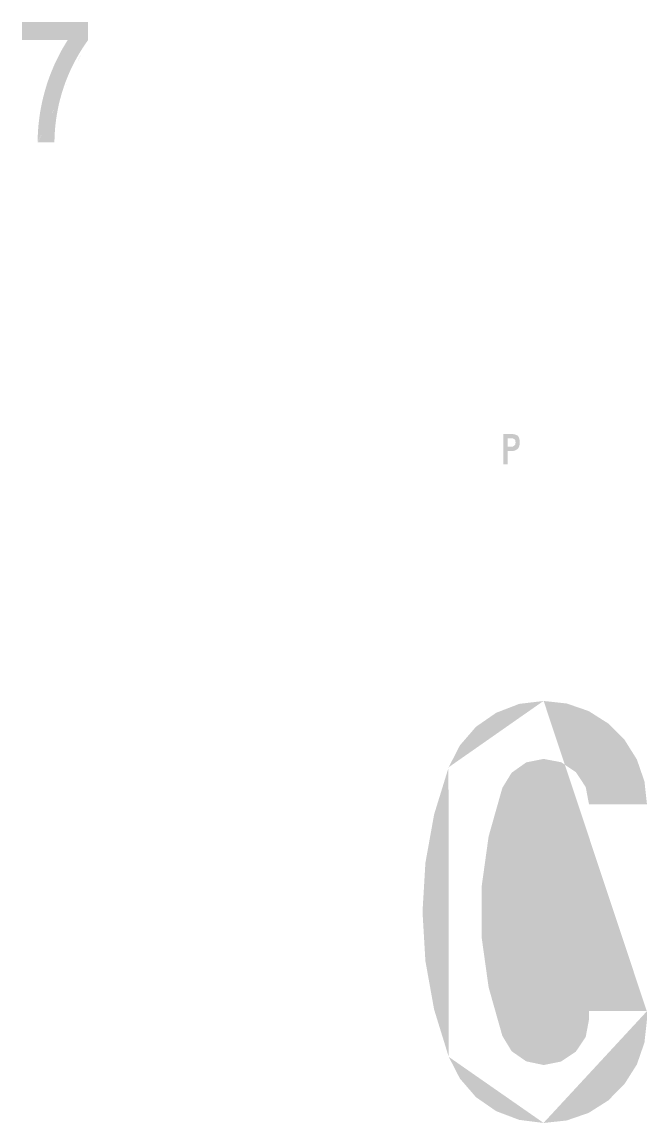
# Model space of a CAD drawing. Extents: x 79 to 946, y -1483 to 269.
# Drawn here: x 79.1 to 162.2, y -92 to 54.3 of the extents above; entities that cross this region are included whole.
import ezdxf

# ---------------------------------------------------------------- set-up
doc = ezdxf.new("R2010")
doc.units = 0
doc.header["$LTSCALE"] = 12
doc.header["$MEASUREMENT"] = 0
doc.linetypes.add('CENTERX2', pattern=[101.60000000000001, 63.5, -12.7, 12.7, -12.7])
doc.layers.add('GREEN', color=84, linetype='CONTINUOUS')
doc.layers.add('TBLK25', color=1, linetype='CONTINUOUS')

msp = doc.modelspace()

# ---------------------------------------------------------------- hatches: boundary and pattern name
at = {"layer": 'GREEN'}
h = msp.add_hatch(color=256, dxfattribs=at)
h.paths.add_polyline_path([(162.1554289331282, -78.28071202623022), (162.1296532254715, -78.28071202623022)], flags=16)
edge = h.paths.add_edge_path()
edge.add_line((154.4484923437892, -77.17235659699418), (162.1554289331282, -77.17235659699418))
edge.add_line((162.1554289331282, -77.17235659699418), (162.1554289331282, -78.28071202623022))
edge.add_line((161.8203447335917, -81.34802123737182), (162.1554289331282, -78.28071202623022))
edge.add_line((161.8203447335917, -81.34802123737182), (160.8150921349823, -84.2606762025735))
edge.add_line((160.8150921349823, -84.2606762025735), (159.1654468449565, -86.86402267589534))
edge.add_line((159.1654468449565, -86.86402267589534), (157.0002874017978, -89.05495782671079))
edge.add_line((157.0002874017978, -89.05495782671079), (154.3969409284759, -90.70460311673651))
edge.add_line((154.3969409284759, -90.70460311673651), (151.4842859632743, -91.70985571534595))
edge.add_line((151.4842859632743, -91.70985571534595), (148.4169767521327, -92.04493991488243))
edge.add_line((148.4169767521327, -92.04493991488243), (145.1692375873945, -91.63252859237599))
edge.add_line((145.1692375873945, -91.63252859237599), (142.1019283762529, -90.47262174782662))
edge.add_line((142.1019283762529, -90.47262174782662), (139.421254779961, -88.61677079654771))
edge.add_line((139.421254779961, -88.61677079654771), (137.281871044459, -86.14230286150911))
edge.add_line((137.281871044459, -86.14230286150911), (135.7868800003731, -83.22964789630743))
edge.add_line((135.7868800003731, -83.22964789630743), (133.8537019261242, -76.96615093574098))
edge.add_line((133.8537019261242, -76.96615093574098), (132.6937950815749, -70.52222402157798))
edge.add_line((132.6937950815749, -70.52222402157798), (132.3071594667251, -63.97519427678839))
edge.add_line((132.3071594667251, -63.97519427678839), (132.6937950815749, -57.45394023965542))
edge.add_line((132.6937950815749, -57.45394023965542), (133.8537019261242, -51.01001332549242))
edge.add_line((133.8537019261242, -51.01001332549242), (135.7868800003731, -44.74651636492598))
edge.add_line((135.7868800003731, -44.74651636492598), (137.281871044459, -41.8338613997243))
edge.add_line((137.281871044459, -41.8338613997243), (139.421254779961, -39.3593934646857))
edge.add_line((139.421254779961, -39.3593934646857), (142.1019283762529, -37.50354251340676))
edge.add_line((142.1019283762529, -37.50354251340676), (145.1692375873945, -36.31785996120075))
edge.add_line((145.1692375873945, -36.31785996120075), (148.4169767521327, -35.93122434635097))
edge.add_line((148.4169767521327, -35.93122434635097), (151.4842859632743, -36.26630854588745))
edge.add_line((151.4842859632743, -36.26630854588745), (154.3969409284759, -37.2715611444969))
edge.add_line((154.3969409284759, -37.2715611444969), (157.0002874017978, -38.92120643452262))
edge.add_line((157.0002874017978, -38.92120643452262), (159.1654468449565, -41.08636587768137))
edge.add_line((159.1654468449565, -41.08636587768137), (160.8150921349823, -43.7154880586599))
edge.add_line((160.8150921349823, -43.7154880586599), (161.8203447335917, -46.62814302386158))
edge.add_line((161.8203447335917, -46.62814302386158), (162.1554289331282, -49.69545223500313))
edge.add_line((162.1554289331282, -49.69545223500313), (154.4484923437892, -49.69545223500313))
edge.add_line((154.4484923437892, -49.69545223500313), (154.0103053136261, -47.37563854590445))
edge.add_line((154.0103053136261, -47.37563854590445), (152.6957442231369, -45.39090905634225))
edge.add_line((152.6957442231369, -45.39090905634225), (150.7367904412313, -44.07634796585302))
edge.add_line((150.7367904412313, -44.07634796585302), (148.4169767521327, -43.63816093568994))
edge.add_line((148.4169767521327, -43.63816093568994), (146.0971630630339, -44.10212367350965))
edge.add_line((146.0971630630339, -44.10212367350965), (144.163984988785, -45.46823617931221))
edge.add_line((144.163984988785, -45.46823617931221), (142.9267510212658, -47.4787413765311))
edge.add_line((142.9267510212658, -47.4787413765311), (141.0966757776434, -53.94844399835074))
edge.add_line((141.0966757776434, -53.94844399835074), (140.168750302004, -60.62435228142363))
edge.add_line((140.168750302004, -60.62435228142363), (140.168750302004, -67.35181197980978))
edge.add_line((140.168750302004, -67.35181197980978), (141.0966757776434, -74.00194455522598))
edge.add_line((141.0966757776434, -74.00194455522598), (142.9267510212658, -80.47164717704567))
edge.add_line((142.9267510212658, -80.47164717704567), (144.163984988785, -82.5079280819212))
edge.add_line((144.163984988785, -82.5079280819212), (146.0971630630339, -83.84826488006706))
edge.add_line((146.0971630630339, -83.84826488006706), (148.4169767521327, -84.33800332554347))
edge.add_line((148.4169767521327, -84.33800332554347), (150.7367904412313, -83.8740405877237))
edge.add_line((150.7367904412313, -83.8740405877237), (152.6957442231369, -82.55947949723446))
edge.add_line((152.6957442231369, -82.55947949723446), (154.0103053136261, -80.6005257153289))
edge.add_line((154.0103053136261, -80.6005257153289), (154.4484923437892, -78.28071202623022))
edge.add_line((154.4484923437892, -78.28071202623022), (154.4484923437892, -77.17235659699418))
edge = h.paths.add_edge_path(flags=16)
edge.add_line((162.1554289331282, -77.17235659699418), (162.1296532254715, -77.17235659699418))
edge.add_line((148.4169767521327, -35.93122434635097), (148.391201044476, -35.93122434635097))
edge.add_line((135.7868800003731, -44.74651636492598), (135.7611042927165, -44.74651636492598))
edge.add_line((135.7868800003731, -83.22964789630743), (135.7611042927165, -83.22964789630743))
edge.add_line((148.4169767521327, -92.04493991488243), (148.391201044476, -92.04493991488243))
at = {"layer": 'TBLK25', "linetype": 'CENTERX2'}
h = msp.add_hatch(color=256, dxfattribs=at)
h.paths.add_polyline_path([(83.36710953858508, 38.346595675407), (83.36060304529013, 38.346595675407)], flags=16)
edge = h.paths.add_edge_path()
edge.add_line((83.37361603188003, 38.81506319264389), (83.36710953858508, 38.346595675407))
edge.add_line((81.12887584512009, 38.346595675407), (83.36710953858508, 38.346595675407))
edge.add_line((81.12887584512009, 38.346595675407), (81.13538233841507, 38.84108916582369))
edge.add_line((81.13538233841507, 38.84108916582369), (81.15490181829995, 39.33558265624038))
edge.add_line((81.15490181829995, 39.33558265624038), (81.18092779147975, 39.83007614665706))
edge.add_line((81.18092779147975, 39.83007614665706), (81.21346025795452, 40.32456963707375))
edge.add_line((81.21346025795452, 40.32456963707375), (81.25900571101923, 40.81906312749044))
edge.add_line((81.25900571101923, 40.81906312749044), (81.31756415067383, 41.30705012461215))
edge.add_line((81.31756415067383, 41.30705012461215), (81.38262908362339, 41.80154361502883))
edge.add_line((81.38262908362339, 41.80154361502883), (81.45420050986792, 42.28953061215054))
edge.add_line((81.45420050986792, 42.28953061215054), (81.53878492270235, 42.77751760927228))
edge.add_line((81.53878492270235, 42.77751760927228), (81.62987582883176, 43.26550460639402))
edge.add_line((81.62987582883176, 43.26550460639402), (81.73397972155104, 43.74698511022078))
edge.add_line((81.73397972155104, 43.74698511022078), (81.8445901075653, 44.23497210734251))
edge.add_line((81.8445901075653, 44.23497210734251), (81.96821348016948, 44.70994611787432))
edge.add_line((81.96821348016948, 44.70994611787432), (82.09834334606859, 45.19142662170108))
edge.add_line((82.09834334606859, 45.19142662170108), (82.23497970526267, 45.66640063223289))
edge.add_line((82.23497970526267, 45.66640063223289), (82.38462905104666, 46.1413746427647))
edge.add_line((82.38462905104666, 46.1413746427647), (82.54078489012562, 46.60984216000156))
edge.add_line((82.54078489012562, 46.60984216000156), (82.70995371579448, 47.07180318394347))
edge.add_line((82.70995371579448, 47.07180318394347), (82.88562903475832, 47.53376420788535))
edge.add_line((82.88562903475832, 47.53376420788535), (83.07431734031206, 47.99572523182727))
edge.add_line((83.07431734031206, 47.99572523182727), (83.26300564586577, 48.4511797624742))
edge.add_line((83.26300564586577, 48.4511797624742), (83.46470693800944, 48.90663429312116))
edge.add_line((83.46470693800944, 48.90663429312116), (83.67942121674298, 49.34907583717819))
edge.add_line((83.67942121674298, 49.34907583717819), (83.9006419887715, 49.79802387453017))
edge.add_line((83.9006419887715, 49.79802387453017), (84.12836925409499, 50.23395892529226))
edge.add_line((84.12836925409499, 50.23395892529226), (84.36260301271341, 50.66989397605431))
edge.add_line((84.36260301271341, 50.66989397605431), (84.60984975792172, 51.09932253352144))
edge.add_line((84.60984975792172, 51.09932253352144), (84.86360299642504, 51.5222445976936))
edge.add_line((84.86360299642504, 51.5222445976936), (85.12386272822329, 51.94516666186576))
edge.add_line((85.12386272822329, 51.94516666186576), (79.05330448402904, 51.94516666186576))
edge.add_line((79.05330448402904, 51.94516666186576), (79.05330448402904, 54.34606268770466))
edge.add_line((79.05330448402904, 54.34606268770466), (87.84357692551504, 54.34606268770466))
edge.add_line((87.84357692551504, 54.34606268770466), (87.84357692551504, 51.94516666186576))
edge.add_line((87.84357692551504, 51.94516666186576), (87.57030420712687, 51.56128355746333))
edge.add_line((87.57030420712687, 51.56128355746333), (87.31004447532862, 51.1774004530609))
edge.add_line((87.31004447532862, 51.1774004530609), (87.04978474353038, 50.78050436206857))
edge.add_line((87.04978474353038, 50.78050436206857), (86.80253799832201, 50.38360827107624))
edge.add_line((86.80253799832201, 50.38360827107624), (86.56179774640864, 49.98020568678893))
edge.add_line((86.56179774640864, 49.98020568678893), (86.3275639877902, 49.57680310250166))
edge.add_line((86.3275639877902, 49.57680310250166), (86.09983672246676, 49.16038753162445))
edge.add_line((86.09983672246676, 49.16038753162445), (85.88512244373317, 48.74397196074725))
edge.add_line((85.88512244373317, 48.74397196074725), (85.67691465829458, 48.32755638987004))
edge.add_line((85.67691465829458, 48.32755638987004), (85.47521336615094, 47.89812783240291))
edge.add_line((85.47521336615094, 47.89812783240291), (85.2865250605972, 47.4686992749358))
edge.add_line((85.2865250605972, 47.4686992749358), (85.10434324833841, 47.0392707174687))
edge.add_line((85.10434324833841, 47.0392707174687), (84.9286679293746, 46.60333566670661))
edge.add_line((84.9286679293746, 46.60333566670661), (84.76600559700069, 46.16089412264958))
edge.add_line((84.76600559700069, 46.16089412264958), (84.60984975792172, 45.71845257859255))
edge.add_line((84.60984975792172, 45.71845257859255), (84.46670690543272, 45.27601103453551))
edge.add_line((84.46670690543272, 45.27601103453551), (84.32356405294365, 44.82706299718353))
edge.add_line((84.32356405294365, 44.82706299718353), (84.1999406803395, 44.3716084665366))
edge.add_line((84.1999406803395, 44.3716084665366), (84.07631730773534, 43.92266042918459))
edge.add_line((84.07631730773534, 43.92266042918459), (83.96570692172105, 43.46720589853766))
edge.add_line((83.96570692172105, 43.46720589853766), (83.86810952229672, 43.00524487459575))
edge.add_line((83.86810952229672, 43.00524487459575), (83.77701861616731, 42.54328385065384))
edge.add_line((83.77701861616731, 42.54328385065384), (83.69243420333288, 42.08132282671195))
edge.add_line((83.69243420333288, 42.08132282671195), (83.62086277708838, 41.61936180277004))
edge.add_line((83.62086277708838, 41.61936180277004), (83.55579784413882, 41.15740077882816))
edge.add_line((83.55579784413882, 41.15740077882816), (83.49723940448422, 40.6889332615913))
edge.add_line((83.49723940448422, 40.6889332615913), (83.45169395141951, 40.22046574435444))
edge.add_line((83.45169395141951, 40.22046574435444), (83.41916148494474, 39.75199822711758))
edge.add_line((83.41916148494474, 39.75199822711758), (83.39313551176491, 39.28353070988072))
edge.add_line((83.39313551176491, 39.28353070988072), (83.37361603188003, 38.81506319264389))
edge = h.paths.add_edge_path(flags=16)
edge.add_line((87.84357692551504, 51.94516666186576), (87.83707043222009, 51.94516666186576))
edge.add_line((81.12887584512009, 38.346595675407), (81.12236935182514, 38.346595675407))
h = msp.add_hatch(color=256, dxfattribs=at)
h.paths.add_polyline_path([(144.3050420422587, -1.001585724422881), (144.2423177888596, -1.001585724422881)], flags=0)
edge = h.paths.add_edge_path(flags=16)
edge.add_line((143.6150752548691, -2.130622285605796), (143.6150752548691, -1.001585724422881))
edge.add_line((143.6150752548691, -1.001585724422881), (144.3050420422587, -1.001585724422881))
edge.add_line((144.6186633092539, -1.189758484620029), (144.3050420422587, -1.001585724422881))
edge.add_line((144.6186633092539, -1.189758484620029), (144.681387562653, -1.566104005014324))
edge.add_line((144.681387562653, -1.566104005014324), (144.6186633092539, -1.879725272009608))
edge.add_line((144.6186633092539, -1.879725272009608), (144.3050420422587, -2.130622285605796))
edge.add_line((144.3050420422587, -2.130622285605796), (143.6150752548691, -2.130622285605796))
h.paths.add_polyline_path([(144.2423177888596, -0.4370674438314097), (144.3050420422587, -0.4370674438314097)], flags=16)
edge = h.paths.add_edge_path()
edge.add_line((143.6150752548691, -4.45141966137075), (143.0505569742776, -4.45141966137075))
edge.add_line((143.0505569742776, -4.45141966137075), (143.0505569742776, -0.4370674438314097))
edge.add_line((143.0505569742776, -0.4370674438314097), (144.3050420422587, -0.4370674438314097))
edge.add_line((144.6186633092539, -0.4997916972304779), (144.3050420422587, -0.4370674438314097))
edge.add_line((144.6186633092539, -0.4997916972304779), (144.9322845762492, -0.6252402040285574))
edge.add_line((144.9322845762492, -0.6252402040285574), (145.1204573364463, -0.8761372176247733))
edge.add_line((145.1204573364463, -0.8761372176247733), (145.2459058432445, -1.315206991418137))
edge.add_line((145.2459058432445, -1.315206991418137), (145.2459058432445, -1.7542767652115))
edge.add_line((145.2459058432445, -1.7542767652115), (145.1204573364463, -2.193346539004864))
edge.add_line((145.1204573364463, -2.193346539004864), (144.9322845762492, -2.44424355260108))
edge.add_line((144.9322845762492, -2.44424355260108), (144.6186633092539, -2.632416312798227))
edge.add_line((144.6186633092539, -2.632416312798227), (144.3050420422587, -2.695140566197267))
edge.add_line((144.3050420422587, -2.695140566197267), (143.6150752548691, -2.695140566197267))
edge.add_line((143.6150752548691, -2.695140566197267), (143.6150752548691, -4.45141966137075))

doc.saveas('drawing.dxf')
